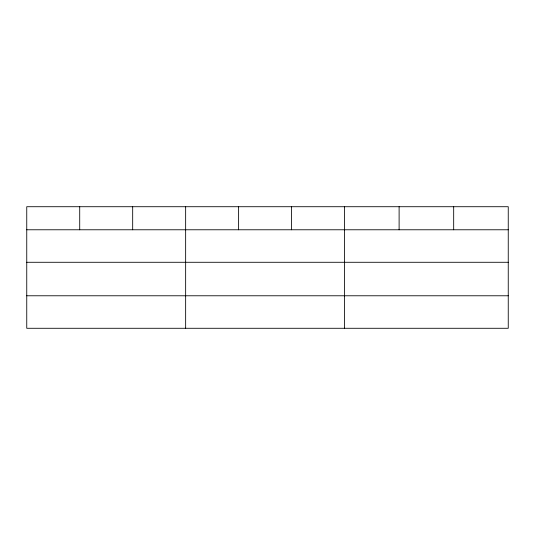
<?xml version="1.0" encoding="UTF-8"?>
<svg xmlns="http://www.w3.org/2000/svg" width="535" height="535" viewBox="0 0 535 535"><rect width="100%" height="100%" fill="white"/><g stroke="black" fill="none" stroke-linecap="round" stroke-linejoin="round"><path stroke-width="0.8" d="M508.25 262.284L508.25 206.717L26.75 206.717L26.75 328.283L508.25 328.283L508.25 262.284L26.75 262.284M26.75 229.776L508.25 229.776M26.75 295.775L508.25 295.775M453.68 206.717L453.68 229.776M399.11 206.717L399.11 229.776M344.54 206.717L344.54 328.283M291.575 206.717L291.575 229.776M238.61 206.717L238.61 229.776M185.645 206.717L185.645 328.283M132.68 206.717L132.68 229.776M79.715 206.717L79.715 229.776"/></g></svg>
